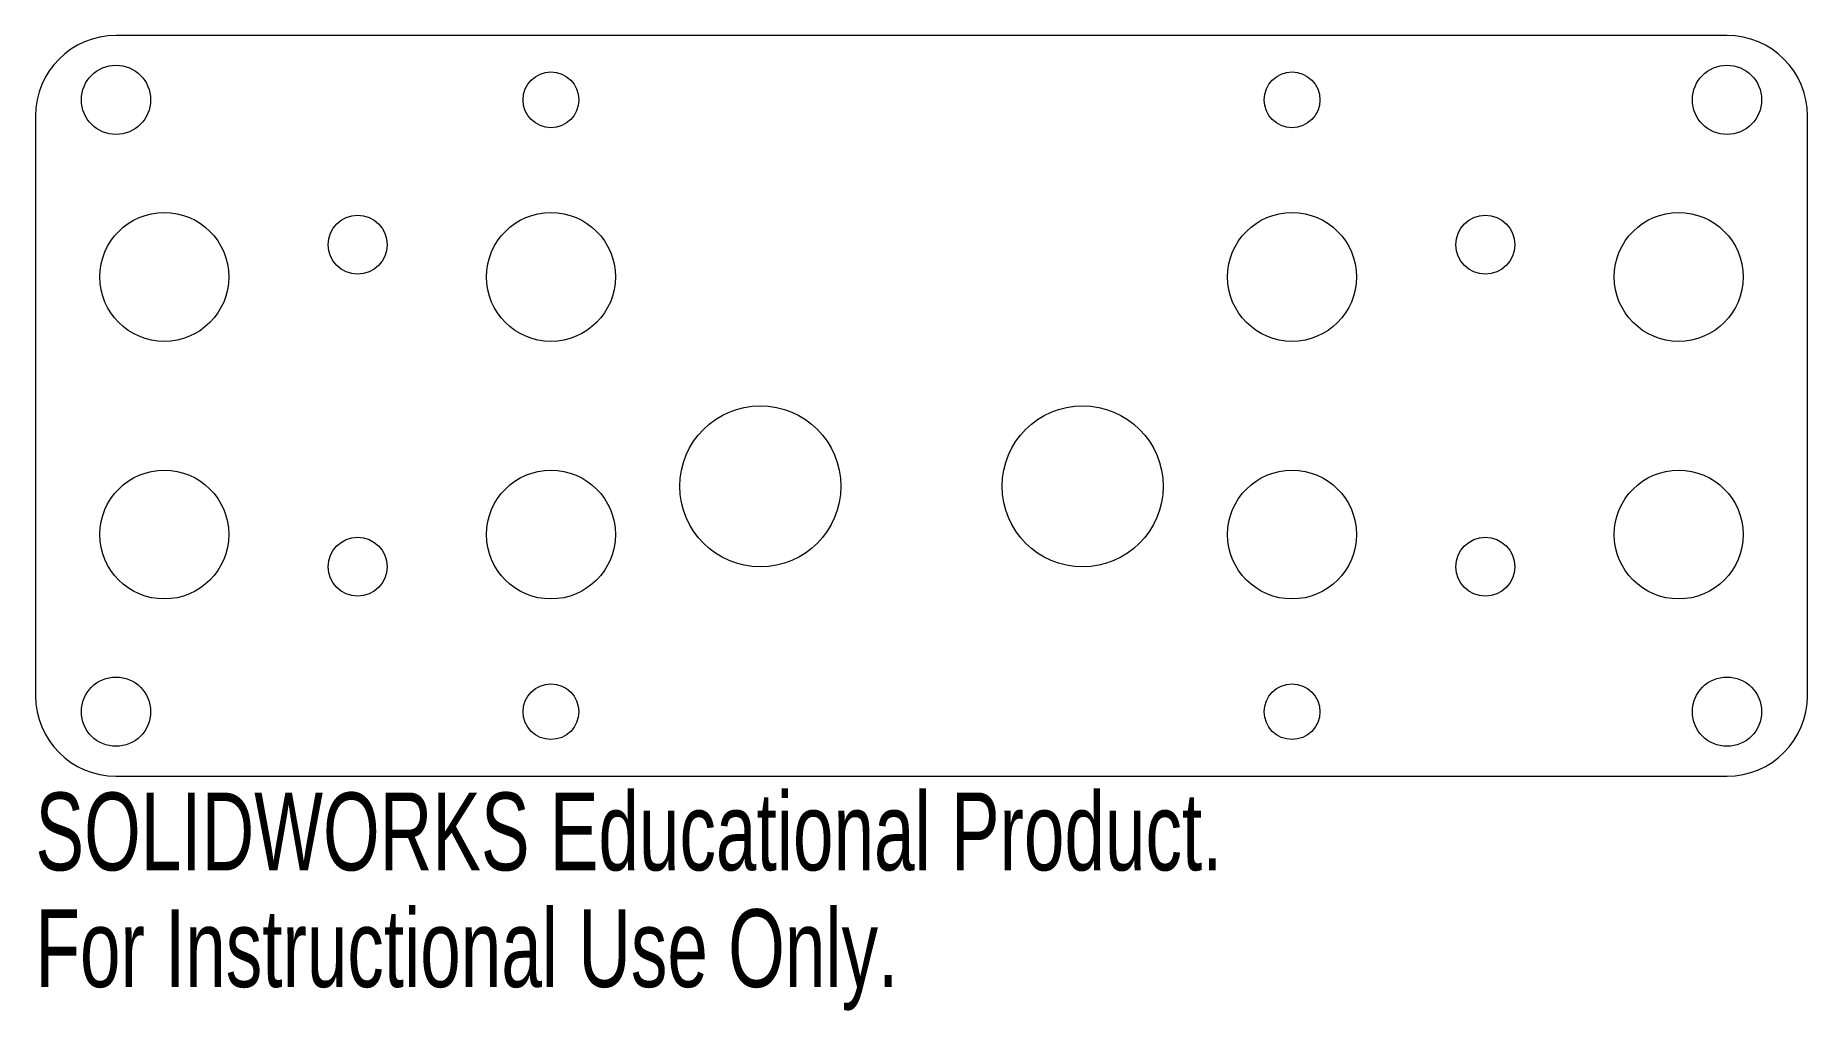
# Model space of a CAD drawing. Header units: millimetres. Extents: x -55 to 55, y -38 to 23.
import ezdxf

# ---------------------------------------------------------------- set-up
doc = ezdxf.new("R2010")
doc.units = ezdxf.units.MM
doc.styles.add('SLDTEXTSTYLE0', font='TXT', dxfattribs={"width": 0.7})

msp = doc.modelspace()

# ---------------------------------------------------------------- linework, layer by layer
at = {"color": 7, "linetype": 'Continuous', "lineweight": 15}
for p, q in [((50, 23), (-50, 23)), ((-55, 18), (-55, -18)), ((55, -18), (55, 18)), ((-50, -23), (50, -23))]:
    msp.add_line(p, q, dxfattribs=at)
for centre, radius in [((-50, 19), 2.15), ((50, 19), 2.15), ((-23, 19), 1.73), ((23, 19), 1.73), ((-47, 8), 4), ((-35, 10), 1.83), ((-23, 8), 4), ((23, 8), 4), ((35, 10), 1.83), ((47, 8), 4), ((-10, -5), 5), ((10, -5), 5), ((-47, -8), 4), ((-23, -8), 4), ((23, -8), 4), ((47, -8), 4), ((-35, -10), 1.83), ((35, -10), 1.83), ((-50, -19), 2.15), ((-23, -19), 1.73), ((23, -19), 1.73), ((50, -19), 2.15)]:
    msp.add_circle(centre, radius, dxfattribs=at)
for centre, start, end in [((-50, 18), 90, 180), ((50, 18), 0, 90), ((-50, -18), 180, 270), ((50, -18), 270, 0)]:
    msp.add_arc(centre, 5, start, end, dxfattribs=at)

# ---------------------------------------------------------------- texts
at = {"color": 7, "linetype": 'Continuous', "char_height": 4.8336, "attachment_point": 1, "style": 'SLDTEXTSTYLE0'}
for s, insert in [('SOLIDWORKS Educational Product.', (-55, -24.02)), ('For Instructional Use Only.', (-55, -31.27))]:
    msp.add_mtext(s, dxfattribs=dict(at, insert=insert))

doc.saveas('drawing.dxf')
